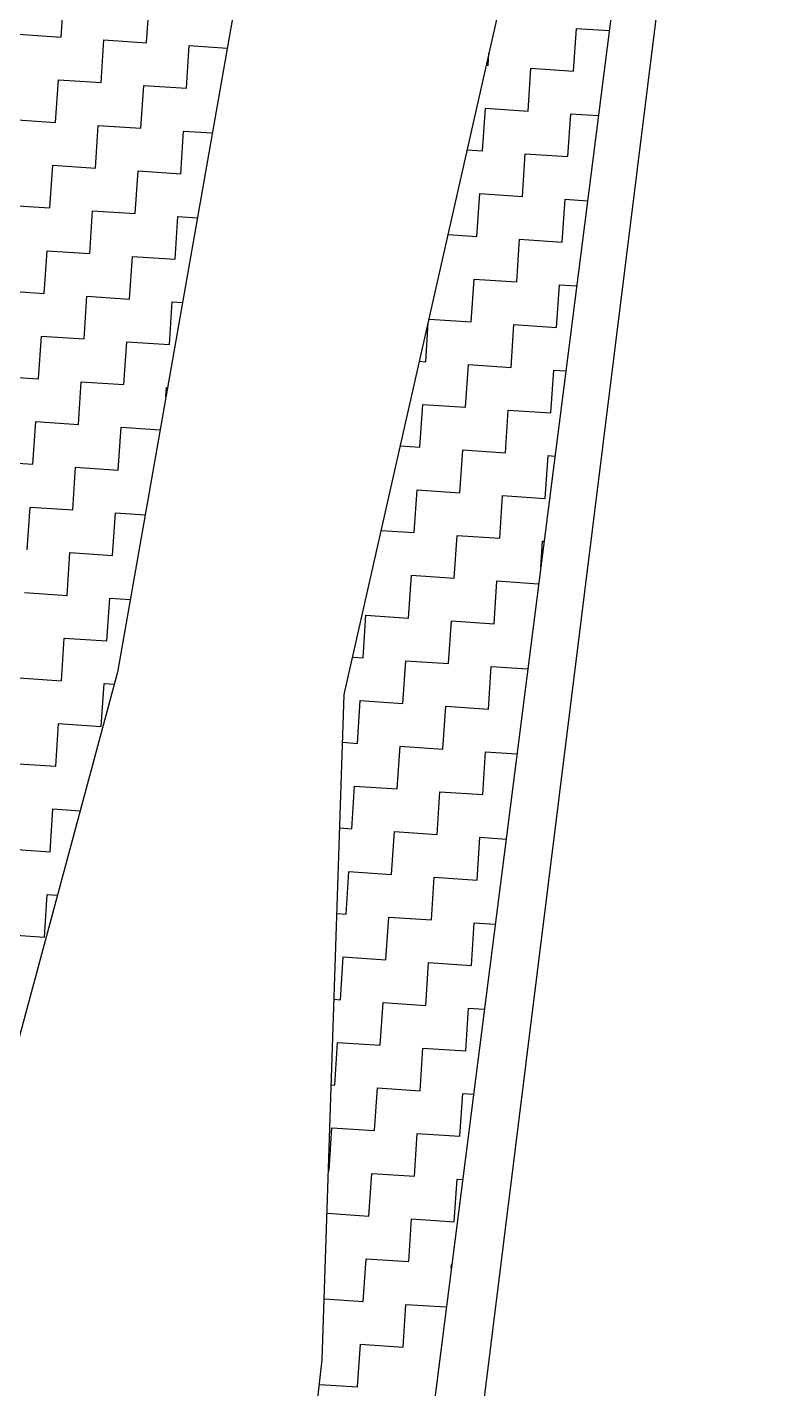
# Model space of a CAD drawing. Header units: metres. Extents: x 286068 to 287358, y 2005630 to 2007098.
# Drawn here: x 287302 to 287357.9, y 2006873.8 to 2006977.1 of the extents above; entities that cross this region are included whole.
import ezdxf

# ---------------------------------------------------------------- set-up
doc = ezdxf.new("R2010")
doc.units = ezdxf.units.M
doc.layers.add('POLY_HATCH', color=12, linetype='Continuous')
doc.layers.add('V_BOUND_LINE', color=7, linetype='Continuous')

msp = doc.modelspace()

# ---------------------------------------------------------------- linework, layer by layer
at = {"layer": 'POLY_HATCH'}
for p, q in [((287354.12, 2007038.98), (287318.02, 2006756.13)), ((287321.47, 2006999.95), (287308.88, 2006928.22)), ((287326.09, 2006926.52), (287341.12, 2006993.06)), ((287308.88, 2006928.22), (287294.81, 2006876.12)), ((287324.42, 2006876.04), (287326.09, 2006926.52)), ((287318.03, 2006821.76), (287324.42, 2006876.04))]:
    msp.add_line(p, q, dxfattribs=at)
at = {"layer": 'POLY_HATCH', "linetype": 'Continuous'}
for p, q in [((287304.59, 2006976.4), (287304.81, 2006979.65)), ((287311.08, 2006975.97), (287311.29, 2006979.22)), ((287343.5, 2006973.82), (287343.71, 2006977.06)), ((287343.71, 2006977.06), (287346.19, 2006976.9)), ((287301.35, 2006976.62), (287304.59, 2006976.4)), ((287307.62, 2006972.95), (287307.84, 2006976.19)), ((287307.84, 2006976.19), (287311.08, 2006975.97)), ((287314.11, 2006972.52), (287314.32, 2006975.76)), ((287314.32, 2006975.76), (287317.19, 2006975.57)), ((287337.01, 2006974.25), (287337.07, 2006975.17)), ((287336.87, 2006974.26), (287337.01, 2006974.25)), ((287340.04, 2006970.79), (287340.26, 2006974.04)), ((287340.26, 2006974.04), (287343.5, 2006973.82)), ((287304.16, 2006969.92), (287304.38, 2006973.16)), ((287304.38, 2006973.16), (287307.62, 2006972.95)), ((287310.65, 2006969.49), (287310.86, 2006972.73)), ((287310.86, 2006972.73), (287314.11, 2006972.52)), ((287336.58, 2006967.77), (287336.8, 2006971.01)), ((287336.8, 2006971.01), (287340.04, 2006970.79)), ((287343.07, 2006967.34), (287343.28, 2006970.58)), ((287343.28, 2006970.58), (287345.37, 2006970.44)), ((287300.92, 2006970.14), (287304.16, 2006969.92)), ((287307.19, 2006966.46), (287307.41, 2006969.7)), ((287307.41, 2006969.7), (287310.65, 2006969.49)), ((287313.67, 2006966.03), (287313.89, 2006969.27)), ((287313.89, 2006969.27), (287316.06, 2006969.13)), ((287335.42, 2006967.85), (287336.58, 2006967.77)), ((287339.61, 2006964.31), (287339.82, 2006967.55)), ((287339.82, 2006967.55), (287343.07, 2006967.34)), ((287303.73, 2006963.44), (287303.95, 2006966.68)), ((287303.95, 2006966.68), (287307.19, 2006966.46)), ((287310.22, 2006963.01), (287310.43, 2006966.25)), ((287310.43, 2006966.25), (287313.67, 2006966.03)), ((287336.15, 2006961.28), (287336.37, 2006964.53)), ((287336.37, 2006964.53), (287339.61, 2006964.31)), ((287300.49, 2006963.65), (287303.73, 2006963.44)), ((287342.64, 2006960.85), (287342.85, 2006964.1)), ((287342.85, 2006964.1), (287344.55, 2006963.98)), ((287306.76, 2006959.98), (287306.98, 2006963.22)), ((287306.98, 2006963.22), (287310.22, 2006963.01)), ((287313.24, 2006959.55), (287313.46, 2006962.79)), ((287313.46, 2006962.79), (287314.93, 2006962.69)), ((287333.97, 2006961.43), (287336.15, 2006961.28)), ((287339.18, 2006957.83), (287339.39, 2006961.07)), ((287339.39, 2006961.07), (287342.64, 2006960.85)), ((287303.3, 2006956.95), (287303.52, 2006960.19)), ((287303.52, 2006960.19), (287306.76, 2006959.98)), ((287309.79, 2006956.52), (287310, 2006959.76)), ((287310, 2006959.76), (287313.24, 2006959.55)), ((287300.06, 2006957.17), (287303.3, 2006956.95)), ((287335.72, 2006954.8), (287335.94, 2006958.04)), ((287335.94, 2006958.04), (287339.18, 2006957.83)), ((287342.21, 2006954.37), (287342.42, 2006957.61)), ((287342.42, 2006957.61), (287343.72, 2006957.53)), ((287306.33, 2006953.5), (287306.55, 2006956.74)), ((287306.55, 2006956.74), (287309.79, 2006956.52)), ((287312.81, 2006953.07), (287313.03, 2006956.31)), ((287313.03, 2006956.31), (287313.8, 2006956.26)), ((287332.27, 2006951.77), (287332.46, 2006954.75)), ((287332.52, 2006955.01), (287335.72, 2006954.8)), ((287338.75, 2006951.34), (287338.96, 2006954.59)), ((287338.96, 2006954.59), (287342.21, 2006954.37)), ((287302.87, 2006950.47), (287303.09, 2006953.71)), ((287303.09, 2006953.71), (287306.33, 2006953.5)), ((287309.36, 2006950.04), (287309.57, 2006953.28)), ((287309.57, 2006953.28), (287312.81, 2006953.07)), ((287331.8, 2006951.8), (287332.27, 2006951.77)), ((287335.29, 2006948.32), (287335.51, 2006951.56)), ((287335.51, 2006951.56), (287338.75, 2006951.34)), ((287341.78, 2006947.89), (287341.99, 2006951.13)), ((287341.99, 2006951.13), (287342.9, 2006951.07)), ((287299.63, 2006950.68), (287302.87, 2006950.47)), ((287305.9, 2006947.01), (287306.12, 2006950.25)), ((287306.12, 2006950.25), (287309.36, 2006950.04)), ((287312.55, 2006949.14), (287312.6, 2006949.82)), ((287312.6, 2006949.82), (287312.67, 2006949.82)), ((287331.83, 2006945.29), (287332.05, 2006948.53)), ((287332.05, 2006948.53), (287335.29, 2006948.32)), ((287338.32, 2006944.86), (287338.53, 2006948.1)), ((287338.53, 2006948.1), (287341.78, 2006947.89)), ((287302.44, 2006943.99), (287302.66, 2006947.23)), ((287302.66, 2006947.23), (287305.9, 2006947.01)), ((287308.93, 2006943.55), (287309.14, 2006946.8)), ((287309.14, 2006946.8), (287312.11, 2006946.6)), ((287330.35, 2006945.39), (287331.83, 2006945.29)), ((287334.86, 2006941.83), (287335.08, 2006945.08)), ((287335.08, 2006945.08), (287338.32, 2006944.86)), ((287299.2, 2006944.2), (287302.44, 2006943.99)), ((287305.47, 2006940.53), (287305.68, 2006943.77)), ((287305.68, 2006943.77), (287308.93, 2006943.55)), ((287341.34, 2006941.4), (287341.56, 2006944.64)), ((287341.56, 2006944.64), (287342.07, 2006944.61)), ((287331.4, 2006938.81), (287331.62, 2006942.05)), ((287331.62, 2006942.05), (287334.86, 2006941.83)), ((287302.01, 2006937.5), (287302.23, 2006940.74)), ((287302.23, 2006940.74), (287305.47, 2006940.53)), ((287337.89, 2006938.38), (287338.1, 2006941.62)), ((287338.1, 2006941.62), (287341.34, 2006941.4)), ((287308.5, 2006937.07), (287308.71, 2006940.31)), ((287308.71, 2006940.31), (287310.98, 2006940.16)), ((287328.9, 2006938.97), (287331.4, 2006938.81)), ((287334.43, 2006935.35), (287334.65, 2006938.59)), ((287334.65, 2006938.59), (287337.89, 2006938.38)), ((287341, 2006936.17), (287341.13, 2006938.16)), ((287341.13, 2006938.16), (287341.25, 2006938.15)), ((287305.04, 2006934.04), (287305.25, 2006937.29)), ((287305.25, 2006937.29), (287308.5, 2006937.07)), ((287330.97, 2006932.32), (287331.19, 2006935.56)), ((287331.19, 2006935.56), (287334.43, 2006935.35)), ((287337.46, 2006931.89), (287337.67, 2006935.13)), ((287337.67, 2006935.13), (287340.84, 2006934.92)), ((287301.8, 2006934.26), (287305.04, 2006934.04)), ((287308.07, 2006930.59), (287308.28, 2006933.83)), ((287308.28, 2006933.83), (287309.85, 2006933.73)), ((287327.52, 2006929.3), (287327.73, 2006932.54)), ((287327.73, 2006932.54), (287330.97, 2006932.32)), ((287334, 2006928.87), (287334.22, 2006932.11)), ((287334.22, 2006932.11), (287337.46, 2006931.89)), ((287304.61, 2006927.56), (287304.82, 2006930.8)), ((287304.82, 2006930.8), (287308.07, 2006930.59)), ((287326.73, 2006929.35), (287327.52, 2006929.3)), ((287330.54, 2006925.84), (287330.76, 2006929.08)), ((287330.76, 2006929.08), (287334, 2006928.87)), ((287337.03, 2006925.41), (287337.24, 2006928.65)), ((287337.24, 2006928.65), (287340.01, 2006928.47)), ((287301.37, 2006927.78), (287304.61, 2006927.56)), ((287307.64, 2006924.1), (287307.85, 2006927.35)), ((287307.85, 2006927.35), (287308.63, 2006927.29)), ((287327.09, 2006922.81), (287327.3, 2006926.05)), ((287327.3, 2006926.05), (287330.54, 2006925.84)), ((287333.57, 2006922.38), (287333.79, 2006925.62)), ((287333.79, 2006925.62), (287337.03, 2006925.41)), ((287304.18, 2006921.08), (287304.39, 2006924.32)), ((287304.39, 2006924.32), (287307.64, 2006924.1)), ((287325.97, 2006922.89), (287327.09, 2006922.81)), ((287330.11, 2006919.36), (287330.33, 2006922.6)), ((287330.33, 2006922.6), (287333.57, 2006922.38)), ((287336.6, 2006918.93), (287336.81, 2006922.17)), ((287336.81, 2006922.17), (287339.19, 2006922.01)), ((287300.94, 2006921.29), (287304.18, 2006921.08)), ((287326.66, 2006916.33), (287326.87, 2006919.57)), ((287326.87, 2006919.57), (287330.11, 2006919.36)), ((287333.14, 2006915.9), (287333.35, 2006919.14)), ((287333.35, 2006919.14), (287336.6, 2006918.93)), ((287303.75, 2006914.59), (287303.96, 2006917.84)), ((287303.96, 2006917.84), (287306.04, 2006917.7)), ((287325.75, 2006916.39), (287326.66, 2006916.33)), ((287329.68, 2006912.87), (287329.9, 2006916.11)), ((287329.9, 2006916.11), (287333.14, 2006915.9)), ((287300.51, 2006914.81), (287303.75, 2006914.59)), ((287336.17, 2006912.44), (287336.38, 2006915.68)), ((287336.38, 2006915.68), (287338.37, 2006915.55)), ((287326.23, 2006909.85), (287326.44, 2006913.09)), ((287326.44, 2006913.09), (287329.68, 2006912.87)), ((287332.71, 2006909.41), (287332.92, 2006912.66)), ((287332.92, 2006912.66), (287336.17, 2006912.44)), ((287303.32, 2006908.11), (287303.53, 2006911.35)), ((287303.53, 2006911.35), (287304.32, 2006911.3)), ((287325.54, 2006909.89), (287326.23, 2006909.85)), ((287329.25, 2006906.39), (287329.47, 2006909.63)), ((287329.47, 2006909.63), (287332.71, 2006909.41)), ((287335.74, 2006905.96), (287335.95, 2006909.2)), ((287335.95, 2006909.2), (287337.54, 2006909.09)), ((287300.08, 2006908.33), (287303.32, 2006908.11)), ((287325.8, 2006903.36), (287326.01, 2006906.6)), ((287326.01, 2006906.6), (287329.25, 2006906.39)), ((287332.28, 2006902.93), (287332.49, 2006906.17)), ((287332.49, 2006906.17), (287335.74, 2006905.96)), ((287325.32, 2006903.39), (287325.8, 2006903.36)), ((287328.82, 2006899.9), (287329.04, 2006903.15)), ((287329.04, 2006903.15), (287332.28, 2006902.93)), ((287335.31, 2006899.47), (287335.52, 2006902.72)), ((287335.52, 2006902.72), (287336.72, 2006902.64)), ((287325.36, 2006896.88), (287325.58, 2006900.12)), ((287325.58, 2006900.12), (287328.82, 2006899.9)), ((287331.85, 2006896.45), (287332.06, 2006899.69)), ((287332.06, 2006899.69), (287335.31, 2006899.47)), ((287325.11, 2006896.89), (287325.36, 2006896.88)), ((287328.39, 2006893.42), (287328.61, 2006896.66)), ((287328.61, 2006896.66), (287331.85, 2006896.45)), ((287334.87, 2006892.99), (287335.09, 2006896.23)), ((287335.09, 2006896.23), (287335.89, 2006896.18)), ((287324.93, 2006890.39), (287325.15, 2006893.64)), ((287325.15, 2006893.64), (287328.39, 2006893.42)), ((287331.42, 2006889.96), (287331.63, 2006893.21)), ((287331.63, 2006893.21), (287334.87, 2006892.99)), ((287324.9, 2006890.4), (287324.93, 2006890.39)), ((287327.96, 2006886.94), (287328.18, 2006890.18)), ((287328.18, 2006890.18), (287331.42, 2006889.96)), ((287334.44, 2006886.51), (287334.66, 2006889.75)), ((287334.66, 2006889.75), (287335.07, 2006889.72)), ((287324.79, 2006887.15), (287327.96, 2006886.94)), ((287330.99, 2006883.48), (287331.2, 2006886.72)), ((287331.2, 2006886.72), (287334.44, 2006886.51)), ((287327.53, 2006880.45), (287327.75, 2006883.7)), ((287327.75, 2006883.7), (287330.99, 2006883.48)), ((287334.21, 2006882.98), (287334.23, 2006883.27)), ((287334.23, 2006883.27), (287334.25, 2006883.26)), ((287324.58, 2006880.65), (287327.53, 2006880.45)), ((287330.56, 2006877), (287330.77, 2006880.24)), ((287330.77, 2006880.24), (287333.83, 2006880.04)), ((287327.1, 2006873.97), (287327.32, 2006877.21)), ((287327.32, 2006877.21), (287330.56, 2006877)), ((287324.2, 2006874.16), (287327.1, 2006873.97))]:
    msp.add_line(p, q, dxfattribs=at)
at = {"layer": 'V_BOUND_LINE'}
msp.add_line((287357.86, 2007043.12), (287333.68, 2006848.76), dxfattribs=at)

doc.saveas('drawing.dxf')
